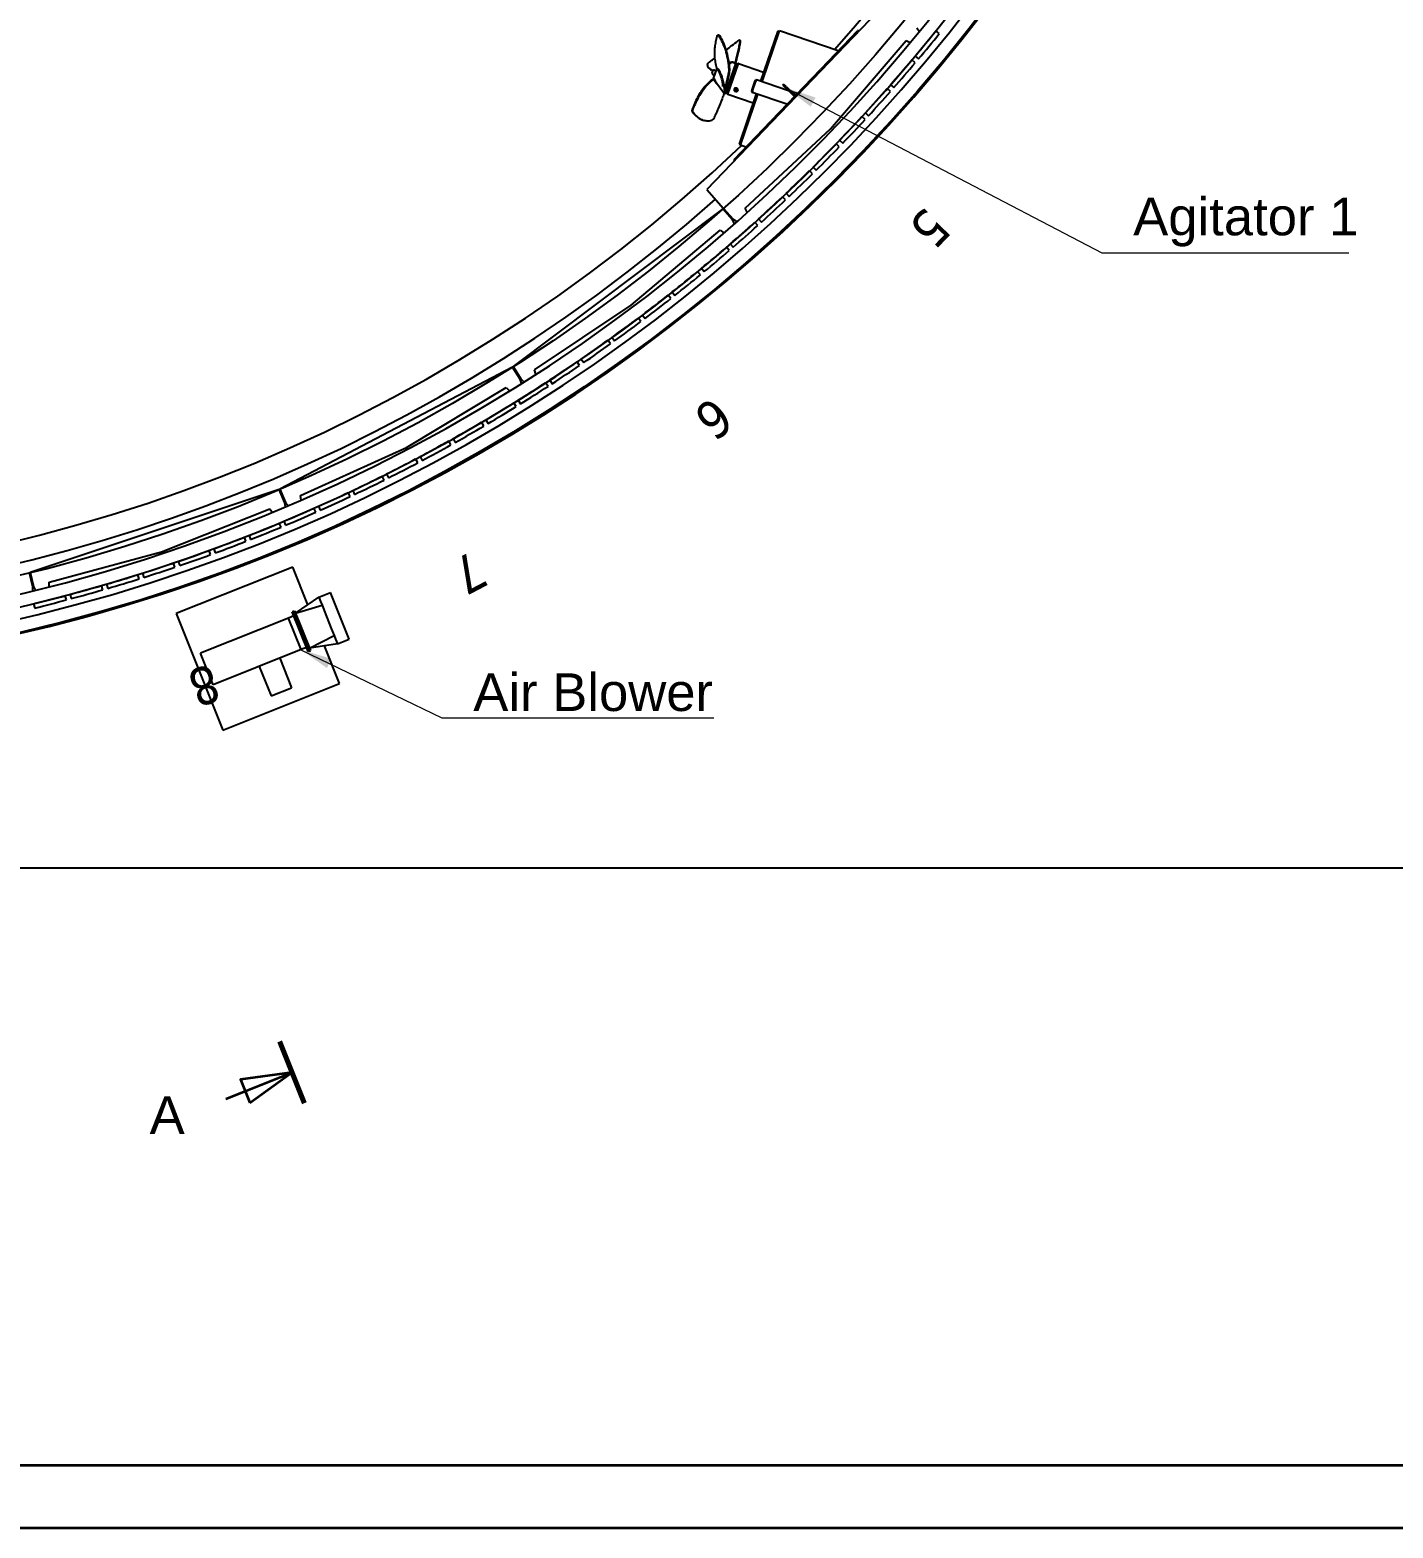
# Model space of a CAD drawing. Header units: millimetres. Extents: x -360063 to 84100, y -179792 to 59400.
# Drawn here: x 52529 to 63385, y 0 to 11931 of the extents above; entities that cross this region are included whole.
import ezdxf

# ---------------------------------------------------------------- set-up
doc = ezdxf.new("R2010")
doc.units = ezdxf.units.MM
doc.header["$LTSCALE"] = 100
doc.linetypes.add('CHAIN', pattern=[0.3543, 0.2362, -0.0295, 0.0591, -0.0295])
doc.layers.get('0').update_dxf_attribs({"lineweight": 18})
doc.layers.add('4003-AREA-05_F-Foundation', color=7, linetype='Continuous', lineweight=25, true_color=0xadadad)
doc.layers.add('4003-AREA-05_P-Trace', color=5, linetype='Continuous', lineweight=25, true_color=0x0000ff)
for name, color, linetype, lineweight in [('4003-AREA-05_T-Tank', 7, 'Continuous', 25), ('Border', 7, 'Continuous', 35), ('Section Line', 7, 'CHAIN', 35), ('Sketch Geometry', 7, 'Continuous', 18), ('Symbol', 7, 'Continuous', 18), ('Visible', 7, 'Continuous', 25)]:
    doc.layers.add(name, color=color, linetype=linetype, lineweight=lineweight)
doc.styles.add('Text Style175', font='tahoma.ttf')
doc.styles.add('Title', font='arial.ttf')
doc.dimstyles.new('Default - Method 2a$7', dxfattribs={"dimscale": 100, "dimtxt": 3, "dimasz": 2.5, "dimexe": 3, "dimexo": 0.5, "dimgap": 0.7, "dimtad": 0, "dimtoh": 1, "dimdec": 1, "dimrnd": 1e-08, "dimtxsty": 'Title', "dimcen": 0.09, "dimdle": 10, "dimclrd": 256, "dimclre": 256, "dimclrt": 7, "dimazin": 2, "dimtfac": 0.833333, "dimtdec": 1, "dimtmove": 0, "dimatfit": 3, "dimfxl": 1, "dimtolj": 1, "dimlwd": -1, "dimlwe": -1, "dimarcsym": 0})

# ---------------------------------------------------------------- blocks, each defined once
blk = doc.blocks.new('Borders Bigadan Border')
at = {"layer": 'Border'}
for p, q in [((20, 5), (836, 5)), ((841, 0), (0, 0))]:
    blk.add_line(p, q, dxfattribs=at)
blk = doc.blocks.new('2dTransSection0')
at = {"layer": 'Section Line', "linetype": 'Continuous', "lineweight": 70}
for p, q in [((521.19, 98.85), (523.15, 93.94)), ((545.16, 38.74), (547.12, 33.83))]:
    blk.add_line(p, q, dxfattribs=at)
at = {"layer": 'Section Line', "linetype": 'Continuous'}
for p, q in [((522.17, 96.39), (518.08, 95.84)), ((518.08, 95.84), (518.83, 93.98)), ((518.45, 94.91), (522.17, 96.39)), ((518.83, 93.98), (522.17, 96.39)), ((516.92, 94.3), (518.45, 94.91)), ((546.14, 36.28), (542.05, 35.73)), ((542.42, 34.8), (546.14, 36.28)), ((542.8, 33.87), (546.14, 36.28)), ((540.89, 34.19), (542.42, 34.8)), ((542.05, 35.73), (542.8, 33.87))]:
    blk.add_line(p, q, dxfattribs=at)
at = {"layer": 'Section Line', "linetype": 'Continuous', "flags": 128}
for points in [[(518.83, 93.98), (522.17, 96.39), (518.08, 95.84), (518.83, 93.98)], [(542.8, 33.87), (546.14, 36.28), (542.05, 35.73), (542.8, 33.87)]]:
    blk.add_lwpolyline(points, dxfattribs=at)
at = {"layer": 'Section Line'}
for points in [[(518.83, 93.98), (522.17, 96.39), (518.08, 95.84), (518.83, 93.98)], [(542.8, 33.87), (546.14, 36.28), (542.05, 35.73), (542.8, 33.87)]]:
    blk.add_solid(points, dxfattribs=at)
at = {"layer": 'Section Line', "char_height": 3, "attachment_point": 7, "style": 'Title'}
for insert in [(510.85, 91.5), (534.82, 31.39)]:
    blk.add_mtext('A', dxfattribs=dict(at, insert=insert))

msp = doc.modelspace()

# ---------------------------------------------------------------- linework, layer by layer
at = {"layer": '4003-AREA-05_F-Foundation'}
msp.add_circle((49408.48, 20262.41), 13475, dxfattribs=at)
at = {"layer": '4003-AREA-05_P-Trace'}
msp.add_line((11963.9, 5257.18), (66460.83, 5257.18), dxfattribs=at)
at = {"layer": '4003-AREA-05_T-Tank'}
msp.add_circle((49408.48, 20262.41), 13032, dxfattribs=at)
at = {"layer": 'Sketch Geometry'}
for radius in [13475, 13032]:
    msp.add_circle((49408.48, 20262.41), radius, dxfattribs=at)
at = {"layer": 'Visible'}
for p, q in [((59346.27, 12145.66), (57919.88, 10660.46)), ((59611.72, 11919.37), (59591.05, 11945.77)), ((58014.45, 11889.44), (58006.87, 11888.55)), ((58181.72, 11851.03), (58186.97, 11845.14)), ((58483.92, 11923.93), (58347.3, 11523.6)), ((58361.49, 11518.75), (58499.73, 11923.81)), ((58483.92, 11923.93), (58498.11, 11919.08)), ((58966.4, 11764.56), (58499.73, 11923.81)), ((58829.55, 11622.06), (59122.18, 11926.76)), ((58903.54, 11143.3), (59506.15, 11847.26)), ((59124.6, 11929.28), (59122.18, 11926.76)), ((59124.6, 11929.28), (59131.81, 11922.35)), ((59506.15, 11847.26), (59539.51, 11831.83)), ((59771.33, 11901.75), (59744.05, 11923.69)), ((59578.73, 11722.84), (59605.5, 11700.29)), ((57939.16, 11624.77), (57933.91, 11630.65)), ((57962.62, 11589.04), (57968.3, 11605.7)), ((57968.85, 11576.35), (57981.16, 11572.15)), ((57973.86, 11545.51), (58001.53, 11626.59)), ((57981, 11611.94), (57993.3, 11607.74)), ((57981.16, 11572.15), (57993.3, 11607.74)), ((57993.3, 11607.74), (57995.28, 11608.28)), ((58002.99, 11625.42), (58001.77, 11620.69)), ((58011.04, 11617.18), (58011.04, 11617.18)), ((58012.3, 11615.62), (58012.3, 11615.62)), ((58069.29, 11425.11), (58152.94, 11670.23)), ((58153.44, 11669.21), (58070.3, 11425.61)), ((58087.72, 11419.35), (58171.04, 11663.52)), ((58135.7, 11667.68), (58136, 11668.56)), ((58148.94, 11656.04), (58166.69, 11664.76)), ((58150.11, 11671.19), (58152.94, 11670.23)), ((58153.44, 11669.21), (58152.94, 11670.23)), ((58167.3, 11664.8), (58170.57, 11663.68)), ((58171.04, 11663.52), (58371.68, 11595.05)), ((58433.61, 11209.81), (58825.04, 11617.37)), ((58829.55, 11622.06), (58825.04, 11617.37)), ((59579.73, 11669.69), (59552.96, 11692.24)), ((57974.08, 11540.24), (57970.27, 11541.18)), ((57975.59, 11543.99), (57974.08, 11540.24)), ((57977.09, 11539.49), (57974.08, 11540.24)), ((57977.09, 11539.49), (57977.99, 11541.72)), ((57978.23, 11536.17), (57978.23, 11536.18)), ((57978.42, 11535.65), (57978.43, 11535.65)), ((57981.16, 11572.15), (57982.39, 11570.51)), ((57988.69, 11521.6), (58054.92, 11430.97)), ((58138.73, 11460.46), (58137.81, 11457.76)), ((58140.86, 11453.7), (58141.32, 11455.05)), ((58147.35, 11457.63), (58141.8, 11452.28)), ((58156.62, 11455.7), (58147.81, 11457.74)), ((58160.26, 11448.01), (58157, 11455.4)), ((58277.81, 11446.93), (58304.62, 11525.48)), ((58283.49, 11444.99), (58310.3, 11523.54)), ((58307.53, 11534), (58304.62, 11525.48)), ((58313.2, 11532.06), (58307.53, 11534)), ((58314.17, 11534.9), (58310.3, 11523.54)), ((58571.27, 11447.16), (58314.17, 11534.9)), ((58524.48, 11492.1), (58531.41, 11499.31)), ((58524.48, 11492.1), (58544.93, 11472.46)), ((58551.86, 11479.67), (58531.41, 11499.31)), ((58611.03, 11408.98), (58544.93, 11472.46)), ((58551.86, 11479.67), (58617.96, 11416.19)), ((59382.94, 11442.02), (59356.69, 11465.17)), ((59383.14, 11495.17), (59409.4, 11472.03)), ((58057.34, 11429.18), (58069.29, 11425.11)), ((58071.27, 11438.28), (58063.53, 11437.36)), ((58070.3, 11425.61), (58069.29, 11425.11)), ((58074.8, 11438.78), (58083.51, 11421.03)), ((58083.97, 11420.62), (58087.24, 11419.51)), ((58087.72, 11419.35), (58288.35, 11350.88)), ((58140.97, 11449.97), (58141.71, 11452.15)), ((58159.53, 11445.57), (58160.27, 11447.75)), ((58161.3, 11446.73), (58161.76, 11448.08)), ((58167.12, 11450.77), (58166.2, 11448.07)), ((58312.74, 11422.33), (58176.12, 11022)), ((58188.7, 11012.42), (58326.93, 11417.49)), ((58277.81, 11446.93), (58274.9, 11438.41)), ((58280.58, 11436.47), (58274.9, 11438.41)), ((58283.49, 11444.99), (58279.61, 11433.63)), ((58557.5, 11338.8), (58279.61, 11433.63)), ((58639.28, 11423.95), (58593.67, 11439.52)), ((58617.96, 11416.19), (58611.03, 11408.98)), ((58614.64, 11405.51), (58611.03, 11408.98)), ((58614.64, 11405.51), (58618.24, 11402.05)), ((58617.96, 11416.19), (58621.56, 11412.73)), ((58625.17, 11409.26), (58621.56, 11412.73)), ((59181.06, 11218.86), (59155.34, 11242.59)), ((59182.46, 11271.99), (59208.18, 11248.26)), ((57903.12, 11208.38), (57896.46, 11210.04)), ((58136.48, 10900.42), (58429.11, 11205.12)), ((58224.48, 10512.76), (58903.54, 11143.3)), ((58433.61, 11209.81), (58429.11, 11205.12)), ((58176.12, 11022), (58190.32, 11017.15)), ((58230.38, 10998.2), (58188.7, 11012.42)), ((58974.19, 11000.31), (58949, 11024.62)), ((58976.79, 11053.4), (59001.97, 11029.09)), ((58136.48, 10900.42), (58134.06, 10897.9)), ((58141.27, 10890.98), (58134.06, 10897.9)), ((58762.42, 10786.5), (58737.8, 10811.37)), ((58766.22, 10839.51), (58790.85, 10814.64)), ((57919.88, 10660.46), (58052.97, 10510.31)), ((58550.88, 10630.44), (58574.94, 10605.02)), ((58048.48, 10506.33), (56376.56, 9249.84)), ((58124.99, 10419.97), (58048.48, 10506.33)), ((58052.97, 10510.31), (58129.48, 10423.95)), ((58241.25, 10480.05), (58224.48, 10512.76)), ((58545.88, 10577.53), (58521.83, 10602.95)), ((58141.16, 10390.6), (58124.99, 10419.97)), ((58129.48, 10423.95), (58156.69, 10404.36)), ((58324.68, 10373.5), (58301.2, 10399.46)), ((58330.87, 10426.29), (58354.34, 10400.33)), ((57317.66, 9738.19), (58025.39, 10336.36)), ((58025.39, 10336.36), (58055.84, 10315.78)), ((58098.92, 10174.52), (58076.03, 10201.01)), ((58106.3, 10227.16), (58129.18, 10200.68)), ((57877.29, 10033.16), (57899.57, 10006.16)), ((57868.72, 9980.7), (57846.44, 10007.69)), ((57634.19, 9792.13), (57612.53, 9819.62)), ((57643.95, 9844.38), (57665.61, 9816.89)), ((56546.24, 9224.75), (57317.66, 9738.19)), ((57395.47, 9608.91), (57374.43, 9636.88)), ((57406.4, 9660.92), (57427.44, 9632.95)), ((57152.67, 9431.13), (57132.27, 9459.57)), ((57164.77, 9482.88), (57185.17, 9454.44)), ((56919.18, 9310.34), (56938.93, 9281.45)), ((56371.49, 9246.64), (54519.65, 8274.64)), ((56433.15, 9149.12), (56371.49, 9246.64)), ((56376.56, 9249.84), (56438.23, 9152.33)), ((56557.54, 9189.77), (56546.24, 9224.75)), ((56905.91, 9258.88), (56886.16, 9287.77)), ((55526.9, 8605.68), (56321.43, 9082.57)), ((56321.43, 9082.57), (56348.18, 9057.37)), ((56444.4, 9117.54), (56433.15, 9149.12)), ((56438.23, 9152.33), (56461.94, 9128.63)), ((56655.32, 9092.25), (56636.23, 9121.58)), ((56669.75, 9143.4), (56688.84, 9114.07)), ((56401.03, 8931.33), (56382.6, 8961.09)), ((56416.61, 8982.14), (56435.04, 8952.39)), ((56143.17, 8776.19), (56125.42, 8806.36)), ((56159.89, 8826.64), (56177.64, 8796.48)), ((54683.11, 8222.65), (55526.9, 8605.68)), ((55881.86, 8626.93), (55864.8, 8657.49)), ((55899.73, 8676.99), (55916.79, 8646.43)), ((55617.25, 8483.6), (55600.89, 8514.54)), ((55636.24, 8533.25), (55652.61, 8502.31)), ((55349.47, 8346.3), (55333.81, 8377.6)), ((55369.58, 8395.5), (55385.24, 8364.2)), ((54514.13, 8272.28), (52530.35, 7609.95)), ((54559.36, 8166.14), (54514.13, 8272.28)), ((54519.65, 8274.64), (54564.88, 8168.5)), ((55078.66, 8215.08), (55063.71, 8246.72)), ((55099.87, 8263.81), (55114.83, 8232.17)), ((53577.66, 7775.13), (54438.4, 8118.38)), ((54438.4, 8118.38), (54460.77, 8089.21)), ((54565.39, 8133.16), (54559.36, 8166.14)), ((54564.88, 8168.5), (54584.48, 8141.3)), ((54688.65, 8186.31), (54683.11, 8222.65)), ((54804.95, 8090.01), (54790.71, 8121.99)), ((54827.26, 8138.25), (54841.49, 8106.28)), ((54528.48, 7971.16), (54514.97, 8003.45)), ((54551.87, 8018.89), (54565.38, 7986.6)), ((54249.4, 7858.59), (54236.62, 7891.18)), ((54273.86, 7905.78), (54286.64, 7873.19)), ((52683.35, 7532.42), (53577.66, 7775.13)), ((53967.84, 7752.36), (53955.81, 7785.22)), ((53993.37, 7798.98), (54005.4, 7766.11)), ((53683.96, 7652.51), (53672.67, 7685.64)), ((54623.61, 7653.95), (53694.75, 7283.53)), ((53710.53, 7698.55), (53721.82, 7665.42)), ((54743.36, 7353.65), (54623.61, 7653.95)), ((52552.13, 7496.49), (52524.52, 7608.52)), ((52530.35, 7609.95), (52557.96, 7497.93)), ((52682.99, 7495.66), (52683.35, 7532.42)), ((53138.41, 7516.98), (53148.19, 7483.37)), ((53397.89, 7559.11), (53387.35, 7592.49)), ((53425.49, 7604.53), (53436.03, 7571.15)), ((52552.8, 7462.97), (52552.13, 7496.49)), ((52557.96, 7497.93), (52572.95, 7467.94)), ((52819.78, 7391.82), (52810.76, 7425.64)), ((52849.41, 7435.94), (52858.43, 7402.12)), ((53109.78, 7472.2), (53100, 7505.8)), ((54644.12, 7285.32), (54829.94, 7413.26)), ((54829.94, 7413.26), (54922.83, 7450.3)), ((54829.94, 7413.26), (54843.61, 7378.99)), ((55071, 7078.75), (54922.83, 7450.3)), ((52558.66, 7361.45), (52566.92, 7327.44)), ((53694.75, 7283.53), (54065.17, 6354.66)), ((54627.42, 7300.19), (54618.13, 7296.49)), ((54744.07, 6980.68), (54618.13, 7296.49)), ((54627.42, 7300.19), (54636.71, 7303.9)), ((54753.36, 6984.38), (54627.42, 7300.19)), ((54753.36, 6984.38), (54627.42, 7300.19)), ((54636.71, 7303.9), (54762.65, 6988.08)), ((54644.12, 7285.32), (54855.43, 7349.36)), ((54843.61, 7378.99), (54855.43, 7349.36)), ((54855.43, 7349.36), (54877.3, 7294.5)), ((54877.3, 7294.5), (54929.2, 7164.36)), ((54588.9, 7247.69), (53888.59, 6968.42)), ((54630.91, 7264.44), (54588.91, 7247.7)), ((54689.3, 6995.97), (54588.91, 7247.7)), ((54929.2, 7164.36), (54951.25, 7109.07)), ((54755.24, 7006.66), (54951.25, 7109.07)), ((54978.11, 7041.71), (54755.24, 7006.66)), ((54951.25, 7109.07), (54963.53, 7078.27)), ((54963.53, 7078.27), (54978.11, 7041.71)), ((54978.11, 7041.71), (55071, 7078.75)), ((53988.98, 6716.69), (53888.59, 6968.42)), ((54689.29, 6995.97), (53988.98, 6716.69)), ((54518.58, 6927.9), (54612.3, 6692.89)), ((54731.29, 7012.72), (54689.3, 6995.97)), ((54753.36, 6984.38), (54744.07, 6980.68)), ((54753.36, 6984.38), (54762.65, 6988.08)), ((54994.03, 6725.08), (54874.27, 7025.38)), ((54355.1, 6862.7), (54448.82, 6627.7)), ((54065.17, 6354.66), (54994.03, 6725.08)), ((54448.82, 6627.7), (54612.3, 6692.89))]:
    msp.add_line(p, q, dxfattribs=at)
for centre, radius, start, end in [((49408.48, 20262.41), 13280, 199.616559, 192.471131), ((49408.48, 20262.41), 13180, 199.64567, 192.458408), ((49408.48, 20262.41), 12760, 318.304598, 87.365518), ((49408.48, 20262.41), 13371, 197.858958, 4.19894), ((49408.48, 20262.41), 13485, 198.682743, 4.028101), ((49408.48, 20262.41), 13280, 319.981083, 321.103469), ((49408.48, 20262.41), 13315, 319.980856, 321.103696), ((57972.08, 11585.81), 10, 161.157039, 251.157039), ((57977.77, 11602.47), 10, 71.157039, 161.157039), ((58167.04, 11664.04), 0.8, 71.157039, 116.157039), ((58170.41, 11663.21), 0.5, 341.157039, 71.157039), ((49408.48, 20262.41), 13280, 318.686119, 319.808505), ((49408.48, 20262.41), 13315, 318.685892, 319.808732), ((57978.59, 11543.89), 5, 161.157039, 213.771909), ((49408.48, 20262.41), 13280, 317.391155, 318.513541), ((58058.96, 11433.92), 5, 216.157039, 251.157039), ((58084.23, 11421.38), 0.8, 206.157039, 251.157039), ((58087.4, 11419.98), 0.5, 251.157039, 341.157039), ((49408.48, 20262.41), 13315, 317.390928, 318.513768), ((49408.48, 20262.41), 13280, 316.096191, 317.218577), ((49408.48, 20262.41), 13315, 316.095964, 317.218804), ((49408.48, 20262.41), 12760, 225.990525, 313.522551), ((49408.48, 20262.41), 13280, 314.801227, 315.923613), ((49408.48, 20262.41), 13315, 314.801, 315.92384), ((49408.48, 20262.41), 13280, 313.506263, 314.628649), ((49408.48, 20262.41), 13315, 313.506036, 314.628876), ((49408.48, 20262.41), 12935, 228.445479, 311.554526), ((49408.48, 20262.41), 13280, 312.211299, 313.333685), ((49408.48, 20262.41), 13315, 312.211072, 313.333912), ((49408.48, 20262.41), 13280, 310.916335, 312.038721), ((49408.48, 20262.41), 13315, 310.916108, 312.038948), ((49408.48, 20262.41), 13280, 309.621371, 310.743757), ((49408.48, 20262.41), 13315, 309.621144, 310.743984), ((49408.48, 20262.41), 13280, 308.326406, 309.448793), ((49408.48, 20262.41), 13315, 308.32618, 309.44902), ((49408.48, 20262.41), 13280, 307.031442, 308.153829), ((49408.48, 20262.41), 13315, 307.031216, 308.154056), ((49408.48, 20262.41), 13280, 305.736478, 306.858865), ((49408.48, 20262.41), 13315, 305.736252, 306.859092), ((49408.48, 20262.41), 13280, 304.441514, 305.563901), ((49408.48, 20262.41), 13315, 304.441288, 305.564128), ((49408.48, 20262.41), 13280, 303.14655, 304.268937), ((49408.48, 20262.41), 13315, 303.146324, 304.269164), ((49408.48, 20262.41), 13280, 301.851586, 302.973973), ((49408.48, 20262.41), 13315, 301.85136, 302.974199), ((49408.48, 20262.41), 13280, 300.556622, 301.679009), ((49408.48, 20262.41), 13315, 300.556395, 301.679235), ((49408.48, 20262.41), 13280, 299.261658, 300.384045), ((49408.48, 20262.41), 13315, 299.261431, 300.384271), ((49408.48, 20262.41), 13280, 297.966694, 299.089081), ((49408.48, 20262.41), 13315, 297.966467, 299.089307), ((49408.48, 20262.41), 13280, 296.67173, 297.794117), ((49408.48, 20262.41), 13315, 296.671503, 297.794343), ((49408.48, 20262.41), 13280, 295.376766, 296.499153), ((49408.48, 20262.41), 13280, 294.081802, 295.204188), ((49408.48, 20262.41), 13315, 295.376539, 296.499379), ((49408.48, 20262.41), 13280, 292.786838, 293.909224), ((49408.48, 20262.41), 13315, 294.081575, 295.204415), ((49408.48, 20262.41), 13280, 291.491874, 292.61426), ((49408.48, 20262.41), 13315, 292.786611, 293.909451), ((49408.48, 20262.41), 13280, 290.19691, 291.319296), ((49408.48, 20262.41), 13315, 291.491647, 292.614487), ((49408.48, 20262.41), 13280, 288.901946, 290.024332), ((49408.48, 20262.41), 13315, 290.196683, 291.319523), ((49408.48, 20262.41), 13280, 287.606982, 288.729368), ((49408.48, 20262.41), 13315, 287.606755, 288.729595), ((49408.48, 20262.41), 13315, 288.901719, 290.024559), ((49408.48, 20262.41), 13280, 286.312018, 287.434404), ((49408.48, 20262.41), 13315, 286.311791, 287.434631), ((49408.48, 20262.41), 13280, 283.72209, 284.844476), ((49408.48, 20262.41), 13280, 285.017054, 286.13944), ((49408.48, 20262.41), 13315, 285.016827, 286.139667), ((49408.48, 20262.41), 13315, 283.721863, 284.844703)]:
    msp.add_arc(centre, radius, start, end, dxfattribs=at)
for centre, major_axis, ratio, start_param, end_param in [((58016.89, 11623.32), (-125.01, -39.05), 0.24577686, 3.38629445, 3.79476332), ((58152.92, 11455.62), (14.2, -4.84), 0.82119894, 0, 3.14159265), ((58151.54, 11451.57), (-10.22, 3.49), 0.82119894, 3.14159265, 6.28318531), ((58147.74, 11457.33), (0.473, -0.161), 0.82119894, 1.69420847, 2.74140602), ((58156.55, 11455.29), (0.473, -0.161), 0.82119894, 0.64701092, 1.69420847), ((58142.18, 11451.98), (-0.473, 0.161), 0.82119894, 5.88299867, 6.28318531), ((58159.8, 11447.91), (0.473, -0.161), 0.82119894, 0, 0.64701092)]:
    msp.add_ellipse(centre, major_axis=major_axis, ratio=ratio, start_param=start_param, end_param=end_param, dxfattribs=at)
msp.add_ellipse((58149.88, 11446.71), major_axis=(-7.4, 2.52), ratio=0.82119894, dxfattribs=at)
for points, knots in [([(57999.84, 11627.84), (57995.89, 11642.26), (57992.37, 11656.54), (57986.78, 11685.16), (57984.74, 11699.23), (57982.09, 11730.42), (57981.9, 11747.05), (57983.31, 11774.24), (57984.3, 11784.87), (57987.38, 11810.72), (57989.78, 11825.75), (57995.24, 11854.76), (57998.31, 11868.69), (58001.7, 11881.97)], [-31.94608666, -31.94608666, -31.94608666, -31.94608666, -26.9228906, -26.9228906, -21.90078205, -21.90078205, -15.82462728, -15.82462728, -11.85139345, -11.85139345, -5.93871943, -5.93871943, -0.000001, -0.000001, -0.000001, -0.000001]), ([(58001.7, 11881.97), (58001.95, 11882.97), (58002.26, 11883.88), (58003, 11885.5), (58003.43, 11886.21), (58004.8, 11887.87), (58005.85, 11888.46), (58008.21, 11888.66), (58009.51, 11888.21), (58012.12, 11886.31), (58013.4, 11884.91), (58014.63, 11883.09)], [-3.59479306, -3.59479306, -3.59479306, -3.59479306, -3.14703074, -3.14703074, -2.6765073, -2.6765073, -1.79785682, -1.79785682, -0.88337023, -0.88337023, -0.000001, -0.000001, -0.000001, -0.000001]), ([(58022.21, 11883.99), (58020.98, 11885.8), (58019.69, 11887.21), (58017.09, 11889.11), (58015.79, 11889.55), (58014.54, 11889.45), (58014.49, 11889.45), (58014.45, 11889.44)], [-3.59392699, -3.59392699, -3.59392699, -3.59392699, -2.71101759, -2.71101759, -1.796299, -1.796299, -1.76200004, -1.76200004, -1.76200004, -1.76200004]), ([(58014.63, 11883.09), (58025.29, 11867.37), (58035.16, 11849.98), (58052.82, 11812.12), (58060.56, 11791.82), (58073.75, 11748.93), (58079.16, 11726.58), (58087.9, 11679.48), (58091.15, 11654.92), (58093.67, 11629.89)], [-30.48685805, -30.48685805, -30.48685805, -30.48685805, -22.83729114, -22.83729114, -15.21743303, -15.21743303, -7.68625917, -7.68625917, -0.00000443, -0.00000443, -0.00000443, -0.00000443]), ([(58101.22, 11630.78), (58098.69, 11655.85), (58095.43, 11680.46), (58086.65, 11727.67), (58081.21, 11750.09), (58067.99, 11792.97), (58060.27, 11813.21), (58042.65, 11850.96), (58032.82, 11868.31), (58022.21, 11883.99)], [-30.50850007, -30.50850007, -30.50850007, -30.50850007, -22.80336938, -22.80336938, -15.24211175, -15.24211175, -7.63513297, -7.63513297, -0.0000014, -0.0000014, -0.0000014, -0.0000014]), ([(58074.25, 11772.67), (58089.75, 11784.29), (58104.58, 11795.61), (58135.78, 11819.78), (58151.69, 11832.33), (58166.65, 11843.75)], [-14.07789391, -14.07789391, -14.07789391, -14.07789391, -7.68625917, -7.68625917, -0.00000444, -0.00000444, -0.00000444, -0.00000444]), ([(58182.09, 11850.17), (58182.5, 11847.52), (58182.56, 11844.4), (58182.07, 11837.14), (58181.52, 11833), (58179.12, 11818.42), (58176.62, 11806.16), (58172, 11784.05), (58170.36, 11776.28), (58165.9, 11755.47), (58162.95, 11741.91), (58157.64, 11720.59), (58155.74, 11713.35), (58151.7, 11698.31), (58149.57, 11690.66), (58147.3, 11682.87)], [-32.99235604, -32.99235604, -32.99235604, -32.99235604, -28.95629945, -28.95629945, -24.9303407, -24.9303407, -16.43882824, -16.43882824, -12.31751213, -12.31751213, -6.13067125, -6.13067125, -3.05042317, -3.05042317, -0.00029545, -0.00029545, -0.00029545, -0.00029545]), ([(58152.67, 11676.85), (58154.99, 11684.75), (58157.16, 11692.51), (58161.26, 11707.74), (58163.18, 11715.08), (58168.51, 11736.6), (58171.45, 11750.3), (58175.87, 11771.28), (58177.49, 11779.09), (58182.01, 11801.06), (58184.46, 11813.09), (58186.82, 11827.43), (58187.35, 11831.48), (58187.81, 11838.6), (58187.75, 11841.68), (58187.34, 11844.29)], [-33.20070209, -33.20070209, -33.20070209, -33.20070209, -30.09583065, -30.09583065, -26.96304021, -26.96304021, -20.66662846, -20.66662846, -16.47566402, -16.47566402, -7.98766344, -7.98766344, -3.99836088, -3.99836088, -0.000001, -0.000001, -0.000001, -0.000001]), ([(58166.65, 11843.75), (58168.93, 11845.5), (58171.02, 11846.98), (58174.72, 11849.35), (58176.33, 11850.24), (58179.05, 11851.38), (58180.13, 11851.61), (58181.57, 11851.34), (58181.98, 11850.91), (58182.09, 11850.17)], [-4.68293831, -4.68293831, -4.68293831, -4.68293831, -3.51150044, -3.51150044, -2.34201396, -2.34201396, -1.12089839, -1.12089839, -0.00000139, -0.00000139, -0.00000139, -0.00000139]), ([(57970.09, 11608.88), (57969.6, 11609.08), (57969.12, 11609.29), (57961.94, 11612.38), (57956.08, 11615.23), (57944.9, 11621.44), (57940.14, 11624.68), (57934.15, 11630.19), (57932.27, 11632.42), (57928.56, 11638.37), (57927.18, 11642.32), (57925.83, 11651.35), (57925.87, 11656.42), (57926.63, 11662.01)], [-27.28319669, -27.28319669, -27.28319669, -27.28319669, -26.92289081, -26.92289081, -21.90078236, -21.90078236, -15.82462728, -15.82462728, -11.8513931, -11.8513931, -5.93871925, -5.93871925, -0.000001, -0.000001, -0.000001, -0.000001]), ([(57926.63, 11662.01), (57926.69, 11662.43), (57926.86, 11662.92), (57927.43, 11664.06), (57927.84, 11664.71), (57929.34, 11666.75), (57930.7, 11668.27), (57934.14, 11671.62), (57936.21, 11673.43), (57940.69, 11677.03), (57943.06, 11678.78), (57945.48, 11680.45)], [-3.59479306, -3.59479306, -3.59479306, -3.59479306, -3.14703074, -3.14703074, -2.6765073, -2.6765073, -1.79785682, -1.79785682, -0.88337023, -0.88337023, -0.000001, -0.000001, -0.000001, -0.000001]), ([(57939.16, 11624.77), (57940.03, 11623.8), (57940.98, 11622.84), (57945.46, 11618.8), (57949.9, 11615.76), (57959.35, 11610.41), (57963.64, 11608.23), (57968.42, 11606.02)], [-17.48024411, -17.48024411, -17.48024411, -17.48024411, -15.77142385, -15.77142385, -10.16412522, -10.16412522, -6.36978098, -6.36978098, -6.36978098, -6.36978098]), ([(58002.99, 11625.42), (58002.47, 11625.86), (58001.94, 11626.28), (58000.89, 11627.09), (58000.37, 11627.47), (57999.84, 11627.84)], [0.000024416, 0.000024416, 0.000024416, 0.000024416, 0.36606005, 0.36606005, 0.731651582, 0.731651582, 0.731651582, 0.731651582]), ([(58046.85, 11480.04), (58046.96, 11480.47), (58047.06, 11480.9), (58047.27, 11481.88), (58047.36, 11482.43), (58047.61, 11484.04), (58047.73, 11485.14), (58048.18, 11491.13), (58047.87, 11496.7), (58046.42, 11508.92), (58045.15, 11515.76), (58041.11, 11533.93), (58037.6, 11546.34), (58028.95, 11571.8), (58023.92, 11584.28), (58013.08, 11605.94), (58007.44, 11614.67), (58001.77, 11620.69)], [0.00000671, 0.00000671, 0.00000671, 0.00000671, 0.1923669, 0.1923669, 0.41884388, 0.41884388, 0.84080297, 0.84080297, 2.63359314, 2.63359314, 4.67870719, 4.67870719, 8.1972577, 8.1972577, 11.94213422, 11.94213422, 15.73758315, 15.73758315, 15.73758315, 15.73758315]), ([(58054.08, 11508.17), (58053.62, 11510.5), (58053.13, 11512.84), (58052.62, 11515.18), (58051.3, 11521.3), (58049.81, 11527.42), (58048.2, 11533.45), (58046.07, 11541.41), (58043.71, 11549.25), (58041.15, 11556.82), (58039.17, 11562.7), (58037.06, 11568.43), (58034.87, 11573.89), (58032.88, 11578.85), (58030.82, 11583.6), (58028.69, 11588.1), (58027.43, 11590.76), (58026.15, 11593.33), (58024.85, 11595.8), (58022.36, 11600.54), (58019.78, 11604.94), (58017.15, 11608.9), (58014.34, 11613.13), (58011.46, 11616.88), (58008.52, 11620.09), (58007.71, 11620.97), (58006.89, 11621.82), (58006.06, 11622.63), (58005.05, 11623.62), (58004.02, 11624.56), (58002.99, 11625.42)], [-26.93606754, -26.93606754, -26.93606754, -26.93606754, -26.21646067, -26.21646067, -26.21646067, -24.33407326, -24.33407326, -24.33407326, -21.85022984, -21.85022984, -21.85022984, -19.92329459, -19.92329459, -19.92329459, -18.17348747, -18.17348747, -18.17348747, -17.1408446, -17.1408446, -17.1408446, -15.16456658, -15.16456658, -15.16456658, -13.04982874, -13.04982874, -13.04982874, -12.46429566, -12.46429566, -12.46429566, -11.7404752, -11.7404752, -11.7404752, -11.7404752]), ([(58092.03, 11586.28), (58089.88, 11576.13), (58087.68, 11566.39), (58083.33, 11547.79), (58081.17, 11538.93), (58074.87, 11512.95), (58071.4, 11497.82), (58067.79, 11478.69), (58066.88, 11473.05), (58065.17, 11460.31), (58064.71, 11454.03), (58064.08, 11446.43), (58063.9, 11444.22), (58063.67, 11440.37), (58063.61, 11438.76), (58063.55, 11437.46)], [-32.99235711, -32.99235711, -32.99235711, -32.99235711, -28.9563002, -28.9563002, -24.93034111, -24.93034111, -16.4388279, -16.4388279, -12.31751173, -12.31751173, -6.13067078, -6.13067078, -3.05042287, -3.05042287, -0.00029385, -0.00029385, -0.00029385, -0.00029385]), ([(58071.28, 11438.37), (58071.37, 11439.7), (58071.44, 11441.34), (58071.68, 11445.26), (58071.88, 11447.53), (58072.5, 11455.25), (58072.94, 11461.64), (58074.62, 11474.59), (58075.53, 11480.33), (58079.12, 11499.58), (58082.6, 11514.62), (58088.89, 11540.46), (58091.02, 11549.22), (58095.32, 11567.57), (58097.48, 11577.18), (58099.6, 11587.17)], [-33.20052708, -33.20052708, -33.20052708, -33.20052708, -30.09565159, -30.09565159, -26.96292533, -26.96292533, -20.66659976, -20.66659976, -16.47566067, -16.47566067, -7.98766399, -7.98766399, -3.99836121, -3.99836121, -0.000001, -0.000001, -0.000001, -0.000001]), ([(58093.67, 11629.89), (58094.05, 11626.07), (58094.3, 11622.17), (58094.53, 11614.38), (58094.51, 11610.51), (58094.22, 11602.8), (58093.93, 11599), (58093.12, 11592.15), (58092.63, 11589.08), (58092.03, 11586.28)], [-4.68293831, -4.68293831, -4.68293831, -4.68293831, -3.51150044, -3.51150044, -2.34201396, -2.34201396, -1.12089839, -1.12089839, -0.00000139, -0.00000139, -0.00000139, -0.00000139]), ([(58110.33, 11673), (58108.97, 11672.69), (58107.56, 11672.32), (58106.11, 11671.92), (58103.13, 11671.07), (58099.99, 11670.04), (58096.71, 11668.82)], [-26.9360675, -26.9360675, -26.9360675, -26.9360675, -26.21646067, -26.21646067, -26.21646067, -24.73157175, -24.73157175, -24.73157175, -24.73157175]), ([(58108.46, 11660.56), (58108.49, 11660.78), (58108.5, 11660.99), (58108.48, 11661.41), (58108.44, 11661.61), (58108.26, 11662.14), (58108.06, 11662.43), (58106.9, 11663.42), (58105.26, 11663.66), (58101.56, 11663.43), (58099.65, 11663.1), (58097.55, 11662.6)], [0.00000671, 0.00000671, 0.00000671, 0.00000671, 0.22643535, 0.22643535, 0.48179686, 0.48179686, 0.94353926, 0.94353926, 2.40015603, 2.40015603, 3.53898536, 3.53898536, 3.53898536, 3.53898536]), ([(58099.6, 11587.17), (58100.19, 11589.97), (58100.68, 11593.03), (58101.49, 11599.89), (58101.78, 11603.69), (58102.07, 11611.4), (58102.09, 11615.27), (58101.85, 11623.07), (58101.6, 11626.96), (58101.22, 11630.78)], [-4.68291875, -4.68291875, -4.68291875, -4.68291875, -3.56316175, -3.56316175, -2.34064332, -2.34064332, -1.17146773, -1.17146773, -0.00000127, -0.00000127, -0.00000127, -0.00000127]), ([(58108.46, 11660.56), (58108.77, 11662.63), (58109.08, 11664.71), (58109.71, 11668.86), (58110.02, 11670.93), (58110.33, 11673)], [0.00001581, 0.00001581, 0.00001581, 0.00001581, 2.12433419, 2.12433419, 4.24866578, 4.24866578, 4.24866578, 4.24866578]), ([(58135.84, 11670.11), (58133.11, 11672.55), (58129.63, 11673.96), (58121.09, 11674.87), (58116.09, 11674.34), (58110.33, 11673)], [0.00008108, 0.00008108, 0.00008108, 0.00008108, 3.0392067, 3.0392067, 6.0807683, 6.0807683, 6.0807683, 6.0807683]), ([(58147.3, 11682.87), (58147.02, 11681.92), (58146.63, 11680.9), (58145.58, 11678.63), (58144.9, 11677.39), (58143.43, 11675.11), (58142.65, 11674.07), (58141.06, 11672.26), (58140.26, 11671.51), (58138.74, 11670.38), (58138.04, 11670.01), (58137.09, 11669.77), (58136.78, 11669.75), (58136.24, 11669.84), (58136.02, 11669.95), (58135.84, 11670.11)], [-2.36992343, -2.36992343, -2.36992343, -2.36992343, -1.99951065, -1.99951065, -1.57648364, -1.57648364, -1.18485127, -1.18485127, -0.7984779, -0.7984779, -0.41952863, -0.41952863, -0.20424369, -0.20424369, -0.00011459, -0.00011459, -0.00011459, -0.00011459]), ([(58135.85, 11668.65), (58135.86, 11668.64), (58135.87, 11668.64), (58135.89, 11668.63), (58135.9, 11668.62), (58135.91, 11668.61), (58135.93, 11668.61), (58135.95, 11668.59), (58135.97, 11668.58), (58136, 11668.56)], [0, 0, 0, 0, 0.0118110127, 0.0118110127, 0.0118110127, 0.0227033602, 0.0227033602, 0.0227033602, 0.0415214488, 0.0415214488, 0.0415214488, 0.0415214488]), ([(58138.42, 11666.78), (58137.92, 11667.24), (58137.4, 11667.67), (58136.58, 11668.23), (58136.29, 11668.41), (58136, 11668.56)], [0, 0, 0, 0, 0.304678826, 0.304678826, 0.486774101, 0.486774101, 0.486774101, 0.486774101]), ([(58141.15, 11664.16), (58141.33, 11664), (58141.55, 11663.89), (58142.08, 11663.79), (58142.39, 11663.81), (58143.34, 11664.04), (58144.05, 11664.4), (58145.59, 11665.53), (58146.39, 11666.28), (58147.99, 11668.08), (58148.77, 11669.11), (58150.25, 11671.37), (58150.94, 11672.6), (58151.99, 11674.87), (58152.39, 11675.9), (58152.67, 11676.85)], [-2.3724186, -2.3724186, -2.3724186, -2.3724186, -2.1694877, -2.1694877, -1.95670153, -1.95670153, -1.57300665, -1.57300665, -1.18633251, -1.18633251, -0.79520971, -0.79520971, -0.37265074, -0.37265074, -0.00003809, -0.00003809, -0.00003809, -0.00003809]), ([(57970.27, 11541.18), (57958.35, 11532.25), (57946.73, 11522.8), (57924.44, 11502.51), (57913.98, 11491.86), (57892.07, 11466.65), (57881.26, 11452.15), (57864.69, 11426.67), (57858.49, 11416.23), (57843.7, 11389.7), (57835.35, 11373.22), (57819.32, 11339.25), (57811.68, 11321.8), (57804.45, 11303.97)], [-31.94608672, -31.94608672, -31.94608672, -31.94608672, -26.92289126, -26.92289126, -21.900783, -21.900783, -15.82462728, -15.82462728, -11.85139233, -11.85139233, -5.93871887, -5.93871887, -0.000001, -0.000001, -0.000001, -0.000001]), ([(57811.15, 11302.31), (57818.48, 11320.37), (57826.23, 11338.05), (57842.5, 11372.46), (57850.98, 11389.14), (57865.91, 11415.79), (57872.11, 11426.19), (57888.05, 11450.57), (57898.16, 11464.15), (57919.4, 11488.85), (57930.09, 11499.79), (57952.93, 11520.63), (57964.86, 11530.33), (57977.09, 11539.49)], [-31.51455298, -31.51455298, -31.51455298, -31.51455298, -25.58294827, -25.58294827, -19.67714867, -19.67714867, -15.77084517, -15.77084517, -10.16491738, -10.16491738, -5.08647311, -5.08647311, -0.00005758, -0.00005758, -0.00005758, -0.00005758]), ([(57977.09, 11539.49), (57978.51, 11535.19), (57980.1, 11531.11), (57981.87, 11527.28), (57985.77, 11518.85), (57990.47, 11511.73), (57995.93, 11506.13), (57998.82, 11503.17), (58001.92, 11500.64), (58005.19, 11498.57), (58005.39, 11498.44), (58005.59, 11498.32), (58005.79, 11498.2)], [-24.49351115, -24.49351115, -24.49351115, -24.49351115, -22.85790691, -22.85790691, -22.85790691, -19.25303821, -19.25303821, -19.25303821, -17.3527194, -17.3527194, -17.3527194, -17.23713417, -17.23713417, -17.23713417, -17.23713417]), ([(58046.85, 11480.04), (58048.06, 11484.73), (58049.26, 11489.42), (58051.67, 11498.79), (58052.88, 11503.48), (58054.08, 11508.17)], [0.00001581, 0.00001581, 0.00001581, 0.00001581, 2.12433419, 2.12433419, 4.24824861, 4.24824861, 4.24824861, 4.24824861]), ([(58061.74, 11452.98), (58060.97, 11461.13), (58060.02, 11469.98), (58057.53, 11488.63), (58056.03, 11498.34), (58054.08, 11508.17)], [0.00008227, 0.00008227, 0.00008227, 0.00008227, 3.0392081, 3.0392081, 6.08076964, 6.08076964, 6.08076964, 6.08076964]), ([(58137.81, 11457.76), (58137.38, 11456.52), (58137.2, 11455.19), (58137.31, 11452.51), (58137.62, 11451.15), (58138.7, 11448.52), (58139.48, 11447.26), (58141.17, 11445.28), (58141.99, 11444.5), (58142.88, 11443.81)], [0, 0, 0, 0, 0.31035252, 0.31035252, 0.62388094, 0.62388094, 0.94342431, 0.94342431, 1.17732811, 1.17732811, 1.17732811, 1.17732811]), ([(58141.01, 11449.97), (58141.03, 11449.95), (58141.07, 11449.94), (58141.2, 11449.95), (58141.36, 11450.03), (58142.04, 11450.47), (58142.83, 11451.19), (58144.19, 11452.5), (58145.03, 11453.34), (58145.92, 11454.42), (58146.15, 11454.72), (58146.41, 11455.08), (58146.49, 11455.2), (58146.56, 11455.32)], [-1.539284045, -1.539284045, -1.539284045, -1.539284045, -1.497651294, -1.497651294, -1.404500637, -1.404500637, -1.071584926, -1.071584926, -0.738669215, -0.738669215, -0.645518558, -0.645518558, -0.603885808, -0.603885808, -0.603885808, -0.603885808]), ([(58147.02, 11455.42), (58147, 11455.45), (58146.99, 11455.47), (58146.95, 11455.52), (58146.93, 11455.54), (58146.9, 11455.57), (58146.88, 11455.58), (58146.86, 11455.58), (58146.85, 11455.58), (58146.84, 11455.58), (58146.83, 11455.58), (58146.83, 11455.58), (58146.82, 11455.58), (58146.82, 11455.58), (58146.82, 11455.58), (58146.81, 11455.58), (58146.81, 11455.58), (58146.8, 11455.57), (58146.79, 11455.57), (58146.77, 11455.56), (58146.75, 11455.54), (58146.73, 11455.53), (58146.69, 11455.49), (58146.66, 11455.46), (58146.62, 11455.4), (58146.59, 11455.36), (58146.56, 11455.32)], [0.2583719359, 0.2583719359, 0.2583719359, 0.2583719359, 0.26615759, 0.26615759, 0.2740443628, 0.2740443628, 0.2799692153, 0.2799692153, 0.2837101922, 0.2837101922, 0.2850803636, 0.2850803636, 0.2859875659, 0.2859875659, 0.2859875659, 0.2868969134, 0.2868969134, 0.2881957115, 0.2881957115, 0.2918815, 0.2918815, 0.2968207175, 0.2968207175, 0.3077183801, 0.3077183801, 0.3190281499, 0.3190281499, 0.3190281499, 0.3190281499]), ([(58147.02, 11455.42), (58147.07, 11455.34), (58147.14, 11455.25), (58147.39, 11455), (58147.66, 11454.83), (58148.8, 11454.21), (58150.07, 11453.85), (58152.23, 11453.35), (58153.54, 11453.12), (58154.9, 11453.15), (58155.24, 11453.19), (58155.61, 11453.29), (58155.73, 11453.33), (58155.83, 11453.38)], [-1.539284045, -1.539284045, -1.539284045, -1.539284045, -1.497651294, -1.497651294, -1.404500637, -1.404500637, -1.071584926, -1.071584926, -0.738669215, -0.738669215, -0.645518558, -0.645518558, -0.603885808, -0.603885808, -0.603885808, -0.603885808]), ([(58060.53, 11428.09), (58059.42, 11425.5), (58058.3, 11422.89), (58051.8, 11407.72), (58046.45, 11395.13), (58030.35, 11356.65), (58019.97, 11331.1), (58004.52, 11293.24), (57999.56, 11281.21), (57989.52, 11257.54), (57984.42, 11245.88), (57979.23, 11234.46)], [-21.53805815, -21.53805815, -21.53805815, -21.53805815, -20.66663561, -20.66663561, -16.47564629, -16.47564629, -7.98769027, -7.98769027, -3.9983747, -3.9983747, -0.00000138, -0.00000138, -0.00000138, -0.00000138]), ([(58063.55, 11437.46), (58063.54, 11437.3), (58063.51, 11437.35), (58063.43, 11437.89), (58063.36, 11438.44), (58063.18, 11439.96), (58063.07, 11440.89), (58062.83, 11443.03), (58062.69, 11444.22), (58062.41, 11446.7), (58062.26, 11447.96), (58062.05, 11449.89), (58061.98, 11450.57), (58061.85, 11451.84), (58061.79, 11452.43), (58061.74, 11452.98)], [-2.3699252, -2.3699252, -2.3699252, -2.3699252, -1.999512, -1.999512, -1.57648564, -1.57648564, -1.18485326, -1.18485326, -0.79847991, -0.79847991, -0.41953066, -0.41953066, -0.20424463, -0.20424463, -0.00011628, -0.00011628, -0.00011628, -0.00011628]), ([(58141.35, 11447.52), (58141.2, 11447.83), (58141.06, 11448.15), (58140.61, 11449.43), (58140.44, 11450.43), (58140.47, 11452.19), (58140.61, 11452.97), (58140.86, 11453.7)], [5.599768442, 5.599768442, 5.599768442, 5.599768442, 5.706389969, 5.706389969, 6.025507645, 6.025507645, 6.283185307, 6.283185307, 6.283185307, 6.283185307]), ([(58141.01, 11449.97), (58141, 11449.98), (58140.99, 11449.98), (58140.98, 11449.99), (58140.98, 11449.99), (58140.97, 11449.98), (58140.97, 11449.98), (58140.96, 11449.97), (58140.96, 11449.96), (58140.96, 11449.95), (58140.96, 11449.95), (58140.96, 11449.94), (58140.96, 11449.94), (58140.96, 11449.94), (58140.96, 11449.93), (58140.96, 11449.93), (58140.95, 11449.92), (58140.95, 11449.92), (58140.95, 11449.9), (58140.95, 11449.89), (58140.95, 11449.86), (58140.94, 11449.84), (58140.94, 11449.78), (58140.93, 11449.74), (58140.93, 11449.66), (58140.93, 11449.61), (58140.93, 11449.56)], [0.2583719358, 0.2583719358, 0.2583719358, 0.2583719358, 0.2661575899, 0.2661575899, 0.2740443627, 0.2740443627, 0.2799692152, 0.2799692152, 0.2837101921, 0.2837101921, 0.2850803635, 0.2850803635, 0.2859875658, 0.2859875658, 0.2859875658, 0.2868969134, 0.2868969134, 0.2881957114, 0.2881957114, 0.2918814999, 0.2918814999, 0.2968207174, 0.2968207174, 0.3077183801, 0.3077183801, 0.3190281499, 0.3190281499, 0.3190281499, 0.3190281499]), ([(58143.85, 11442.34), (58143.78, 11442.41), (58143.7, 11442.49), (58143.18, 11443.15), (58142.68, 11444.17), (58141.89, 11445.98), (58141.43, 11447.12), (58141.08, 11448.49), (58141, 11448.85), (58140.95, 11449.28), (58140.94, 11449.43), (58140.93, 11449.56)], [-1.456343223, -1.456343223, -1.456343223, -1.456343223, -1.404500637, -1.404500637, -1.071584926, -1.071584926, -0.738669215, -0.738669215, -0.645518558, -0.645518558, -0.603885808, -0.603885808, -0.603885808, -0.603885808]), ([(58143.85, 11442.34), (58143.93, 11442.26), (58144.01, 11442.19), (58144.18, 11442.05), (58144.26, 11441.98), (58144.43, 11441.85), (58144.52, 11441.78), (58144.69, 11441.65), (58144.78, 11441.58), (58144.96, 11441.46), (58145.05, 11441.4), (58145.14, 11441.34)], [1.086158633, 1.086158633, 1.086158633, 1.086158633, 1.122088892, 1.122088892, 1.158019151, 1.158019151, 1.19394941, 1.19394941, 1.229879668, 1.229879668, 1.265809927, 1.265809927, 1.265809927, 1.265809927]), ([(58152.74, 11439.65), (58152.55, 11439.62), (58152.34, 11439.6), (58151.09, 11439.57), (58149.78, 11439.81), (58147.62, 11440.31), (58146.35, 11440.67), (58145.36, 11441.2), (58145.25, 11441.27), (58145.14, 11441.34)], [-1.463683776, -1.463683776, -1.463683776, -1.463683776, -1.404500637, -1.404500637, -1.071584926, -1.071584926, -0.738669215, -0.738669215, -0.698775572, -0.698775572, -0.698775572, -0.698775572]), ([(58152.74, 11439.65), (58152.83, 11439.66), (58152.91, 11439.68), (58153.08, 11439.71), (58153.17, 11439.72), (58153.34, 11439.76), (58153.42, 11439.78), (58153.59, 11439.82), (58153.67, 11439.84), (58153.84, 11439.88), (58153.92, 11439.91), (58154, 11439.93)], [2.139717605, 2.139717605, 2.139717605, 2.139717605, 2.168493494, 2.168493494, 2.197269383, 2.197269383, 2.226045272, 2.226045272, 2.254821161, 2.254821161, 2.28359705, 2.28359705, 2.28359705, 2.28359705]), ([(58159.39, 11445.29), (58159.32, 11445.18), (58159.24, 11445.05), (58158.99, 11444.69), (58158.76, 11444.4), (58157.86, 11443.32), (58157.02, 11442.47), (58155.66, 11441.16), (58154.87, 11440.44), (58154.22, 11440.03), (58154.1, 11439.96), (58154, 11439.93)], [-1.539284045, -1.539284045, -1.539284045, -1.539284045, -1.497651294, -1.497651294, -1.404500637, -1.404500637, -1.071584926, -1.071584926, -0.738669215, -0.738669215, -0.664439972, -0.664439972, -0.664439972, -0.664439972]), ([(58154.41, 11440.15), (58155.5, 11440.2), (58156.58, 11440.36), (58159.07, 11441), (58160.44, 11441.59), (58162.84, 11443.14), (58163.87, 11444.09), (58165.34, 11446.07), (58165.85, 11447.04), (58166.2, 11448.07)], [2.01671394, 2.01671394, 2.01671394, 2.01671394, 2.24359479, 2.24359479, 2.56689561, 2.56689561, 2.88555001, 2.88555001, 3.14159265, 3.14159265, 3.14159265, 3.14159265]), ([(58156.21, 11453.08), (58156.21, 11453.13), (58156.21, 11453.17), (58156.2, 11453.24), (58156.19, 11453.28), (58156.17, 11453.35), (58156.16, 11453.37), (58156.15, 11453.39), (58156.14, 11453.4), (58156.13, 11453.42), (58156.13, 11453.42), (58156.12, 11453.42), (58156.12, 11453.43), (58156.11, 11453.43), (58156.11, 11453.43), (58156.11, 11453.43), (58156.1, 11453.44), (58156.1, 11453.44), (58156.09, 11453.45), (58156.08, 11453.45), (58156.05, 11453.45), (58156.04, 11453.45), (58155.99, 11453.45), (58155.96, 11453.44), (58155.9, 11453.42), (58155.87, 11453.4), (58155.83, 11453.38)], [0.2583719374, 0.2583719374, 0.2583719374, 0.2583719374, 0.2661575916, 0.2661575916, 0.2740443646, 0.2740443646, 0.2799692171, 0.2799692171, 0.283710194, 0.283710194, 0.2850803653, 0.2850803653, 0.2859875677, 0.2859875677, 0.2859875677, 0.2868969152, 0.2868969152, 0.2881957133, 0.2881957133, 0.2918815018, 0.2918815018, 0.2968207193, 0.2968207193, 0.307718382, 0.307718382, 0.3190281518, 0.3190281518, 0.3190281518, 0.3190281518]), ([(58156.21, 11453.08), (58156.22, 11452.95), (58156.23, 11452.8), (58156.29, 11452.37), (58156.36, 11452.01), (58156.71, 11450.64), (58157.17, 11449.5), (58157.96, 11447.69), (58158.46, 11446.67), (58159.03, 11445.94), (58159.18, 11445.79), (58159.36, 11445.71), (58159.41, 11445.69), (58159.47, 11445.7)], [-1.539284045, -1.539284045, -1.539284045, -1.539284045, -1.497651294, -1.497651294, -1.404500637, -1.404500637, -1.071584926, -1.071584926, -0.738669215, -0.738669215, -0.645518558, -0.645518558, -0.603885808, -0.603885808, -0.603885808, -0.603885808]), ([(58161.3, 11446.73), (58161, 11445.83), (58160.52, 11445), (58159.27, 11443.52), (58158.49, 11442.89), (58157.19, 11442.14), (58156.74, 11441.94), (58156.28, 11441.76)], [3.141592654, 3.141592654, 3.141592654, 3.141592654, 3.45475737, 3.45475737, 3.770247465, 3.770247465, 3.920543252, 3.920543252, 3.920543252, 3.920543252]), ([(58159.39, 11445.29), (58159.42, 11445.33), (58159.44, 11445.37), (58159.47, 11445.43), (58159.49, 11445.47), (58159.52, 11445.54), (58159.53, 11445.56), (58159.54, 11445.59), (58159.54, 11445.6), (58159.54, 11445.62), (58159.55, 11445.62), (58159.55, 11445.63), (58159.55, 11445.63), (58159.55, 11445.64), (58159.55, 11445.64), (58159.55, 11445.64), (58159.55, 11445.65), (58159.55, 11445.65), (58159.55, 11445.66), (58159.55, 11445.67), (58159.55, 11445.68), (58159.55, 11445.69), (58159.53, 11445.7), (58159.52, 11445.7), (58159.5, 11445.7), (58159.49, 11445.7), (58159.47, 11445.7)], [0.2583719329, 0.2583719329, 0.2583719329, 0.2583719329, 0.2661575868, 0.2661575868, 0.2740443595, 0.2740443595, 0.2799692119, 0.2799692119, 0.2837101888, 0.2837101888, 0.2850803602, 0.2850803602, 0.2859875625, 0.2859875625, 0.2859875625, 0.28689691, 0.28689691, 0.2881957081, 0.2881957081, 0.2918814966, 0.2918814966, 0.296820714, 0.296820714, 0.3077183766, 0.3077183766, 0.3190281464, 0.3190281464, 0.3190281464, 0.3190281464]), ([(57804.45, 11303.97), (57803.9, 11302.63), (57803.43, 11301.24), (57802.61, 11298.3), (57802.27, 11296.77), (57801.56, 11292.33), (57801.42, 11289.44), (57801.79, 11283.79), (57802.32, 11281.1), (57803.98, 11276.42), (57805.08, 11274.45), (57806.39, 11272.89)], [-3.59479306, -3.59479306, -3.59479306, -3.59479306, -3.14703074, -3.14703074, -2.6765073, -2.6765073, -1.79785681, -1.79785681, -0.88337023, -0.88337023, -0.000001, -0.000001, -0.000001, -0.000001]), ([(57806.39, 11272.89), (57817.82, 11259.44), (57829.68, 11247.87), (57853.78, 11228.87), (57865.92, 11221.48), (57884.25, 11213.62), (57890.36, 11211.55), (57896.45, 11210.04)], [-30.48685787, -30.48685787, -30.48685787, -30.48685787, -22.83729102, -22.83729102, -15.21743297, -15.21743297, -11.39748094, -11.39748094, -11.39748094, -11.39748094]), ([(57813.09, 11271.22), (57811.78, 11272.78), (57810.68, 11274.75), (57809.02, 11279.43), (57808.49, 11282.13), (57808.13, 11287.77), (57808.27, 11290.67), (57808.98, 11295.1), (57809.31, 11296.63), (57810.13, 11299.57), (57810.61, 11300.96), (57811.15, 11302.31)], [-3.59392718, -3.59392718, -3.59392718, -3.59392718, -2.71101807, -2.71101807, -1.79629899, -1.79629899, -0.91807633, -0.91807633, -0.44746933, -0.44746933, -0.000001, -0.000001, -0.000001, -0.000001]), ([(57957.42, 11209.42), (57945.16, 11205.96), (57933.04, 11204.61), (57908.76, 11206.41), (57896.71, 11209.46), (57872.43, 11219.91), (57860.32, 11227.29), (57836.3, 11246.27), (57824.48, 11257.81), (57813.09, 11271.22)], [-30.5082712, -30.5082712, -30.5082712, -30.5082712, -22.80332514, -22.80332514, -15.24216185, -15.24216185, -7.63517642, -7.63517642, -0.00000263, -0.00000263, -0.00000263, -0.00000263]), ([(57979.23, 11234.46), (57977.78, 11231.27), (57976.2, 11228.27), (57972.72, 11222.56), (57970.81, 11219.9), (57966.96, 11215.48), (57965.04, 11213.69), (57961.2, 11210.92), (57959.29, 11209.95), (57957.42, 11209.42)], [-4.68292202, -4.68292202, -4.68292202, -4.68292202, -3.56316532, -3.56316532, -2.34064662, -2.34064662, -1.17146956, -1.17146956, -0.00000434, -0.00000434, -0.00000434, -0.00000434])]:
    msp.add_open_spline(points, degree=3, knots=knots, dxfattribs=at)
for points in [[(58187.34, 11844.29), (58187.29, 11844.65), (58187.17, 11844.93), (58186.97, 11845.14)], [(57945.48, 11680.45), (57958.46, 11689.42), (57971.36, 11698.38), (57984.1, 11707.34)], [(58141.15, 11664.16), (58140.26, 11665.06), (58139.35, 11665.93), (58138.42, 11666.78)], [(57977.99, 11541.72), (57980.88, 11534.01), (57984.52, 11527.3), (57988.69, 11521.6)], [(58071.27, 11438.28), (58071.27, 11438.28), (58071.28, 11438.31), (58071.28, 11438.37)]]:
    msp.add_open_spline(points, degree=3, dxfattribs=at)
msp.add_rational_spline([(57975.59, 11543.99), (57976.76, 11542.86), (57977.99, 11541.72)], [1, 1.00005418624, 1], degree=2, dxfattribs=at)

# ---------------------------------------------------------------- block references
at = {"xscale": 100, "yscale": 100, "zscale": 100}
msp.add_blockref('Borders Bigadan Border', (0, 0), dxfattribs=at)
at = {"layer": 'Section Line', "xscale": 100, "yscale": 100, "zscale": 100}
msp.add_blockref('2dTransSection0', (0, 0), dxfattribs=at)

# ---------------------------------------------------------------- texts
at = {"layer": 'Symbol', "color": 7, "char_height": 300, "attachment_point": 7, "style": 'Text Style175'}
for s, insert, rotation in [('5', (59661.79, 10536.87), 226.157039), ('6', (57973.45, 9024.96), 216.925632), ('7', (56060, 7789.88), 207.694224), ('8', (53975.61, 6892.42), 198.462817)]:
    msp.add_mtext(s, dxfattribs=dict(at, insert=insert, rotation=rotation))
at = {"layer": 'Symbol', "color": 7, "char_height": 300, "attachment_point": 7, "style": 'Title'}
for s, insert, width in [('\\fArial|b0|i0;Agitator 1', (61315.39, 10205.16), 1793.3691), ('\\fArial|b0|i0;Air Blower', (56059.78, 6502.82), 1909.5275)]:
    msp.add_mtext(s, dxfattribs=dict(at, insert=insert, width=width))

# ---------------------------------------------------------------- leaders
at = {"layer": 'Symbol', "annotation_type": 0, "has_hookline": 1, "hookline_direction": 0}
for points, text_width in [([(58544.93, 11472.46), (61065.39, 10155.16), (61315.39, 10155.16)], 1716.92), ([(54687.17, 6995.13), (55809.78, 6452.82), (56059.78, 6452.82)], 1915.42)]:
    msp.add_leader(points, dimstyle='Default - Method 2a$7', override={"dimgap": 0, "dimtad": 1}, dxfattribs=dict(at, text_width=text_width))

doc.saveas('drawing.dxf')
